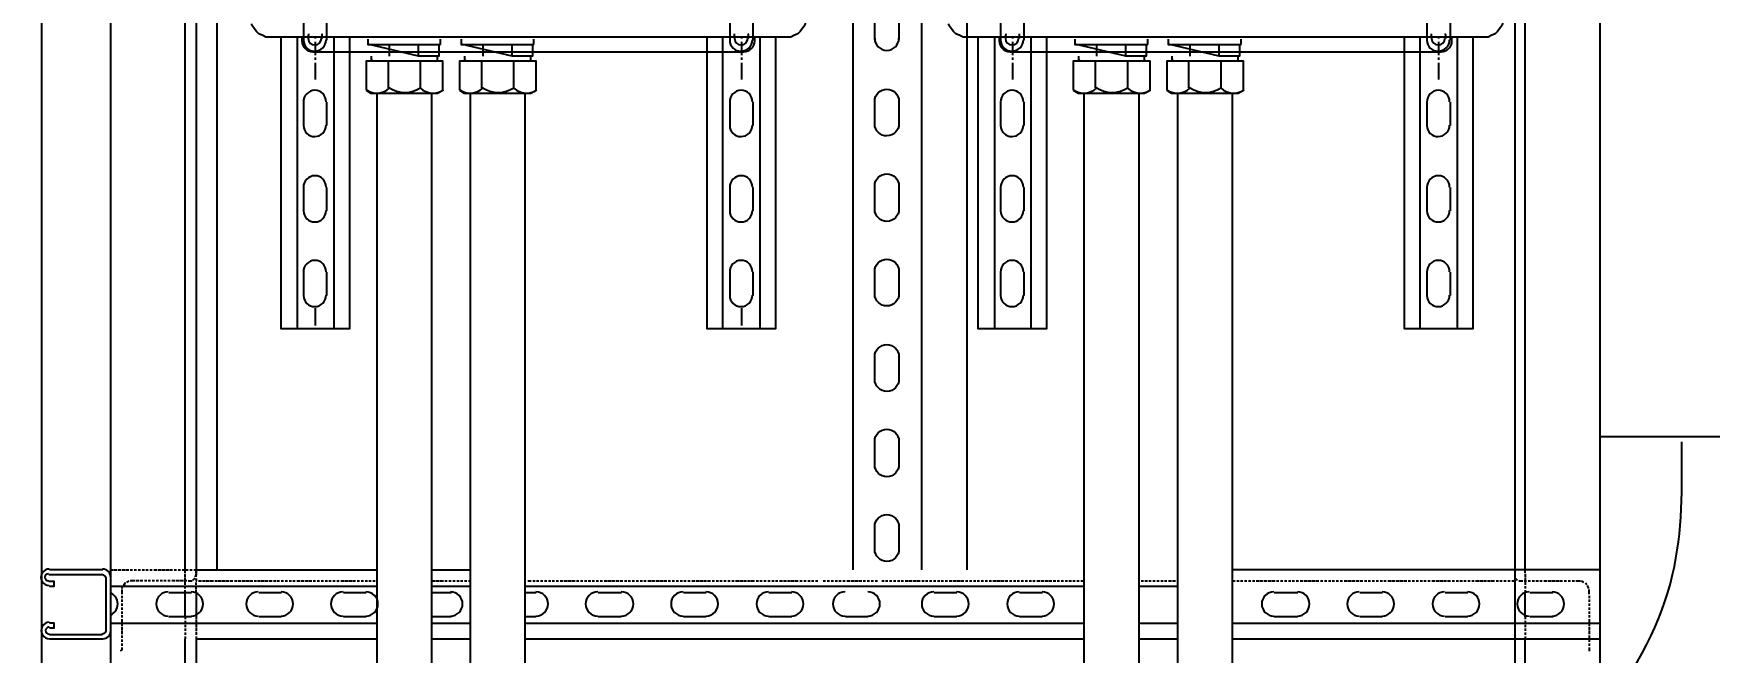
# Model space of a CAD drawing. Header units: feet. Extents: x -4 to 2246, y -9 to 1440.
# Drawn here: x 2076.01 to 2081.71, y 1382.44 to 1384.54 of the extents above; entities that cross this region are included whole.
import ezdxf
from ezdxf import colors
from ezdxf.entities.mleader import LeaderData, LeaderLine
from ezdxf.math import Vec2, Vec3

# ---------------------------------------------------------------- set-up
doc = ezdxf.new("R2010")
doc.units = ezdxf.units.FT
doc.header["$MEASUREMENT"] = 0
for name, color, linetype in [('G-ANNO-TEXT', 1, 'Continuous'), ('PDF8_LP_OBJ-Hidden', 7, 'Continuous'), ('PDF8_LP_OBJ-Misc', 7, 'Continuous')]:
    doc.layers.add(name, color=color, linetype=linetype)
doc.styles.add('NEI-A', font='arial.ttf')

# ---------------------------------------------------------------- blocks, each defined once
blk = doc.blocks.new('Equipment Callout Arrowhead .75')
at = {"color": 0}
blk.add_ellipse((-0.248, 0), major_axis=(0.743, 0), ratio=0.350959, start_param=-0.80282, end_param=3.944413, dxfattribs=at)

msp = doc.modelspace()

# ---------------------------------------------------------------- linework, layer by layer
at = {"layer": 'G-ANNO-TEXT'}
for points in [[(2078.717475, 1377.542928), (2078.717475, 1378.805471), (2078.748673, 1381.221447), (2079.918526, 1381.642295), (2080.963599, 1381.907273), (2081.587522, 1382.702209), (2081.618715, 1383.154229)], [(2079.045031, 1377.542928), (2079.045031, 1378.805471), (2079.076229, 1381.221447), (2080.246081, 1381.642295), (2081.291155, 1381.907273), (2081.915077, 1382.702209), (2081.946271, 1383.154229)]]:
    msp.add_spline(points, degree=3, dxfattribs=at)
at = {"layer": 'PDF8_LP_OBJ-Hidden', "lineweight": 25}
for points in [[(2076.942937, 1384.532087), (2076.942937, 1384.534754), (2076.945604, 1384.540088), (2076.945604, 1384.542756)], [(2076.990946, 1384.532087), (2076.990946, 1384.542756)], [(2078.393874, 1384.532087), (2078.393874, 1384.542756)], [(2078.441883, 1384.532087), (2078.441883, 1384.540088), (2078.439216, 1384.542756)], [(2079.316116, 1384.532087), (2079.316116, 1384.534754), (2079.318784, 1384.540088), (2079.318784, 1384.542756)], [(2079.364125, 1384.532087), (2079.364125, 1384.542756)], [(2080.767053, 1384.532087), (2080.767053, 1384.542756)], [(2080.815062, 1384.532087), (2080.815062, 1384.540088), (2080.812395, 1384.542756)], [(2076.270812, 1382.710415), (2076.270812, 1382.718416), (2076.278814, 1382.718416)], [(2076.270812, 1382.697079), (2076.270812, 1382.707747)], [(2076.270812, 1382.683743), (2076.270812, 1382.691745)], [(2076.281481, 1382.718416), (2076.29215, 1382.718416)], [(2076.294817, 1382.718416), (2076.305485, 1382.718416)], [(2076.308152, 1382.718416), (2076.318821, 1382.718416)], [(2076.321488, 1382.718416), (2076.332157, 1382.718416)], [(2076.332157, 1382.681076), (2076.32949, 1382.678409), (2076.324155, 1382.675742)], [(2076.337491, 1382.718416), (2076.345493, 1382.718416)], [(2076.353494, 1382.681076), (2076.337491, 1382.681076)], [(2076.350827, 1382.718416), (2076.358829, 1382.718416)], [(2076.36683, 1382.681076), (2076.356161, 1382.681076)], [(2076.364163, 1382.718416), (2076.372164, 1382.718416)], [(2076.380166, 1382.681076), (2076.369497, 1382.681076)], [(2076.377499, 1382.718416), (2076.3855, 1382.718416)], [(2076.393502, 1382.681076), (2076.3855, 1382.681076)], [(2076.390835, 1382.718416), (2076.398836, 1382.718416)], [(2076.406838, 1382.681076), (2076.398836, 1382.681076)], [(2076.40417, 1382.718416), (2076.412172, 1382.718416)], [(2076.420173, 1382.681076), (2076.412172, 1382.681076)], [(2076.417506, 1382.718416), (2076.428175, 1382.718416)], [(2076.433509, 1382.681076), (2076.425508, 1382.681076)], [(2076.430842, 1382.718416), (2076.441511, 1382.718416)], [(2076.446845, 1382.681076), (2076.438843, 1382.681076)], [(2076.444178, 1382.718416), (2076.454846, 1382.718416)], [(2076.460181, 1382.681076), (2076.452179, 1382.681076)], [(2076.457514, 1382.718416), (2076.468182, 1382.718416)], [(2076.473517, 1382.681076), (2076.465515, 1382.681076)], [(2076.470849, 1382.718416), (2076.481518, 1382.718416)], [(2076.48952, 1382.681076), (2076.478851, 1382.681076)], [(2076.486852, 1382.718416), (2076.494854, 1382.718416)], [(2076.502855, 1382.681076), (2076.492187, 1382.681076)], [(2076.500188, 1382.718416), (2076.50819, 1382.718416)], [(2076.516191, 1382.681076), (2076.505523, 1382.681076)], [(2076.513524, 1382.718416), (2076.521526, 1382.718416)], [(2076.529527, 1382.681076), (2076.518858, 1382.681076)], [(2076.524193, 1382.707747), (2076.524193, 1382.718416)], [(2076.524193, 1382.694412), (2076.524193, 1382.70508)], [(2076.524193, 1382.681076), (2076.524193, 1382.691745)], [(2076.52686, 1382.718416), (2076.534861, 1382.718416)], [(2076.534861, 1382.681076), (2076.548197, 1382.681076)], [(2076.540196, 1382.718416), (2076.548197, 1382.718416)], [(2076.550864, 1382.683743), (2076.556199, 1382.689077), (2076.558866, 1382.689077)], [(2076.553531, 1382.718416), (2076.561533, 1382.718416)], [(2076.561533, 1382.699746), (2076.558866, 1382.697079), (2076.558866, 1382.694412)], [(2076.561533, 1382.707747), (2076.561533, 1382.718416)], [(2076.561533, 1382.694412), (2076.561533, 1382.70508)], [(2076.561533, 1382.689077), (2076.561533, 1382.681076), (2076.5642, 1382.681076)], [(2076.569534, 1382.681076), (2076.580203, 1382.681076)], [(2076.58287, 1382.681076), (2076.593539, 1382.681076)], [(2076.596206, 1382.681076), (2076.606875, 1382.681076)], [(2076.609542, 1382.681076), (2076.620211, 1382.681076)], [(2076.625545, 1382.681076), (2076.633546, 1382.681076)], [(2076.635891, 1382.681076), (2076.646559, 1382.681076)], [(2076.649227, 1382.681076), (2076.659895, 1382.681076)], [(2076.662562, 1382.681076), (2076.673231, 1382.681076)], [(2076.675898, 1382.681076), (2076.686567, 1382.681076)], [(2076.691901, 1382.681076), (2076.699903, 1382.681076)], [(2076.703393, 1382.681076), (2076.714061, 1382.681076)], [(2076.716728, 1382.681076), (2076.727397, 1382.681076)], [(2076.730064, 1382.681076), (2076.740733, 1382.681076)], [(2076.7434, 1382.681076), (2076.754069, 1382.681076)], [(2076.759403, 1382.681076), (2076.767404, 1382.681076)], [(2076.770024, 1382.681076), (2076.780693, 1382.681076)], [(2076.78336, 1382.681076), (2076.794029, 1382.681076)], [(2076.796696, 1382.681076), (2076.807365, 1382.681076)], [(2076.810032, 1382.681076), (2076.8207, 1382.681076)], [(2076.824422, 1382.681076), (2076.834036, 1382.681076)], [(2076.837758, 1382.681076), (2076.84576, 1382.681076)], [(2076.851094, 1382.681076), (2076.859096, 1382.681076)], [(2076.86443, 1382.681076), (2076.872431, 1382.681076)], [(2076.877766, 1382.681076), (2076.885767, 1382.681076)], [(2076.891101, 1382.681076), (2076.899103, 1382.681076)], [(2076.904437, 1382.681076), (2076.915106, 1382.681076)], [(2076.917773, 1382.681076), (2076.928442, 1382.681076)], [(2076.931109, 1382.681076), (2076.941778, 1382.681076)], [(2076.944445, 1382.681076), (2076.955113, 1382.681076)], [(2076.960448, 1382.681076), (2076.968449, 1382.681076)], [(2076.973784, 1382.681076), (2076.981785, 1382.681076)], [(2076.987119, 1382.681076), (2076.995121, 1382.681076)], [(2077.000455, 1382.681076), (2077.008457, 1382.681076)], [(2077.013791, 1382.681076), (2077.021792, 1382.681076)], [(2077.027127, 1382.681076), (2077.035128, 1382.681076)], [(2077.040463, 1382.681076), (2077.048464, 1382.681076)], [(2077.053798, 1382.681076), (2077.064467, 1382.681076)], [(2077.067134, 1382.681076), (2077.077803, 1382.681076)], [(2077.08047, 1382.681076), (2077.091139, 1382.681076)], [(2077.093806, 1382.681076), (2077.104475, 1382.681076)], [(2077.109809, 1382.681076), (2077.11781, 1382.681076)], [(2077.123145, 1382.681076), (2077.131146, 1382.681076)], [(2077.13648, 1382.681076), (2077.144482, 1382.681076)], [(2077.149816, 1382.681076), (2077.157818, 1382.681076)], [(2077.163152, 1382.681076), (2077.171154, 1382.681076)], [(2077.365856, 1382.681076), (2077.376525, 1382.681076)], [(2077.379192, 1382.681076), (2077.389861, 1382.681076)], [(2077.392528, 1382.681076), (2077.403197, 1382.681076)], [(2077.408531, 1382.681076), (2077.416533, 1382.681076)], [(2077.421867, 1382.681076), (2077.429868, 1382.681076)], [(2077.435203, 1382.681076), (2077.443204, 1382.681076)], [(2077.448539, 1382.681076), (2077.45654, 1382.681076)], [(2077.461874, 1382.681076), (2077.469876, 1382.681076)], [(2077.47521, 1382.681076), (2077.483212, 1382.681076)], [(2077.488546, 1382.681076), (2077.496547, 1382.681076)], [(2077.69125, 1382.681076), (2077.701919, 1382.681076)], [(2077.707253, 1382.681076), (2077.715255, 1382.681076)], [(2077.720589, 1382.681076), (2077.728591, 1382.681076)], [(2077.733925, 1382.681076), (2077.741926, 1382.681076)], [(2077.747261, 1382.681076), (2077.755262, 1382.681076)], [(2077.760597, 1382.681076), (2077.768598, 1382.681076)], [(2077.773932, 1382.681076), (2077.781934, 1382.681076)], [(2077.787268, 1382.681076), (2077.79527, 1382.681076)], [(2077.800604, 1382.681076), (2077.811273, 1382.681076)], [(2077.81394, 1382.681076), (2077.824609, 1382.681076)], [(2077.827276, 1382.681076), (2077.837944, 1382.681076)], [(2077.840612, 1382.681076), (2077.85128, 1382.681076)], [(2077.856614, 1382.681076), (2077.864616, 1382.681076)], [(2077.86995, 1382.681076), (2077.877952, 1382.681076)], [(2077.883286, 1382.681076), (2077.891288, 1382.681076)], [(2077.896622, 1382.681076), (2077.904623, 1382.681076)], [(2077.909958, 1382.681076), (2077.917959, 1382.681076)], [(2077.923294, 1382.681076), (2077.931295, 1382.681076)], [(2077.936629, 1382.681076), (2077.944631, 1382.681076)], [(2077.949965, 1382.681076), (2077.960634, 1382.681076)], [(2077.963301, 1382.681076), (2077.97397, 1382.681076)], [(2077.976637, 1382.681076), (2077.987305, 1382.681076)], [(2077.989973, 1382.681076), (2078.000641, 1382.681076)], [(2078.003308, 1382.681076), (2078.013977, 1382.681076)], [(2078.019311, 1382.681076), (2078.027313, 1382.681076)], [(2078.032647, 1382.681076), (2078.040649, 1382.681076)], [(2078.045983, 1382.681076), (2078.053985, 1382.681076)], [(2078.059319, 1382.681076), (2078.06732, 1382.681076)], [(2078.072655, 1382.681076), (2078.080656, 1382.681076)], [(2078.085991, 1382.681076), (2078.093992, 1382.681076)], [(2078.099326, 1382.681076), (2078.109995, 1382.681076)], [(2078.112662, 1382.681076), (2078.123331, 1382.681076)], [(2078.125998, 1382.681076), (2078.136667, 1382.681076)], [(2078.139334, 1382.681076), (2078.150002, 1382.681076)], [(2078.15267, 1382.681076), (2078.163338, 1382.681076)], [(2078.168673, 1382.681076), (2078.176674, 1382.681076)], [(2078.182008, 1382.681076), (2078.19001, 1382.681076)], [(2078.195344, 1382.681076), (2078.203346, 1382.681076)], [(2078.20868, 1382.681076), (2078.216681, 1382.681076)], [(2078.222016, 1382.681076), (2078.230017, 1382.681076)], [(2078.235352, 1382.681076), (2078.243353, 1382.681076)], [(2078.248687, 1382.681076), (2078.259356, 1382.681076)], [(2078.262023, 1382.681076), (2078.272692, 1382.681076)], [(2078.275359, 1382.681076), (2078.286028, 1382.681076)], [(2078.288695, 1382.681076), (2078.299364, 1382.681076)], [(2078.302031, 1382.681076), (2078.312699, 1382.681076)], [(2078.318034, 1382.681076), (2078.326035, 1382.681076)], [(2078.33137, 1382.681076), (2078.339371, 1382.681076)], [(2078.344705, 1382.681076), (2078.352707, 1382.681076)], [(2078.358041, 1382.681076), (2078.366043, 1382.681076)], [(2078.371377, 1382.681076), (2078.379378, 1382.681076)], [(2078.384713, 1382.681076), (2078.392714, 1382.681076)], [(2078.398049, 1382.681076), (2078.408717, 1382.681076)], [(2078.411384, 1382.681076), (2078.422053, 1382.681076)], [(2078.42472, 1382.681076), (2078.435389, 1382.681076)], [(2078.438056, 1382.681076), (2078.448725, 1382.681076)], [(2078.451392, 1382.681076), (2078.46206, 1382.681076)], [(2078.467395, 1382.681076), (2078.475396, 1382.681076)], [(2078.480731, 1382.681076), (2078.488732, 1382.681076)], [(2078.494066, 1382.681076), (2078.502068, 1382.681076)], [(2078.507402, 1382.681076), (2078.515404, 1382.681076)], [(2078.520738, 1382.681076), (2078.52874, 1382.681076)], [(2078.534074, 1382.681076), (2078.542075, 1382.681076)], [(2078.54741, 1382.681076), (2078.558078, 1382.681076)], [(2078.560746, 1382.681076), (2078.571414, 1382.681076)], [(2078.574081, 1382.681076), (2078.58475, 1382.681076)], [(2078.587417, 1382.681076), (2078.598086, 1382.681076)], [(2078.600753, 1382.681076), (2078.611422, 1382.681076)], [(2078.616756, 1382.681076), (2078.624757, 1382.681076)], [(2078.630092, 1382.681076), (2078.638093, 1382.681076)], [(2078.643428, 1382.681076), (2078.651429, 1382.681076)], [(2078.656763, 1382.681076), (2078.664765, 1382.681076)], [(2078.670099, 1382.681076), (2078.678101, 1382.681076)], [(2078.696444, 1382.681076), (2078.704446, 1382.681076)], [(2078.70978, 1382.681076), (2078.717781, 1382.681076)], [(2078.723116, 1382.681076), (2078.731117, 1382.681076)], [(2078.736452, 1382.681076), (2078.744453, 1382.681076)], [(2078.749787, 1382.681076), (2078.757789, 1382.681076)], [(2078.763123, 1382.681076), (2078.771125, 1382.681076)], [(2078.776459, 1382.681076), (2078.787128, 1382.681076)], [(2078.789795, 1382.681076), (2078.800463, 1382.681076)], [(2078.803131, 1382.681076), (2078.813799, 1382.681076)], [(2078.816466, 1382.681076), (2078.827135, 1382.681076)], [(2078.832469, 1382.681076), (2078.840471, 1382.681076)], [(2078.845805, 1382.681076), (2078.853807, 1382.681076)], [(2078.859141, 1382.681076), (2078.867142, 1382.681076)], [(2078.872477, 1382.681076), (2078.880478, 1382.681076)], [(2078.895301, 1382.681076), (2078.903302, 1382.681076)], [(2078.908636, 1382.681076), (2078.916638, 1382.681076)], [(2078.921972, 1382.681076), (2078.929974, 1382.681076)], [(2078.935308, 1382.681076), (2078.94331, 1382.681076)], [(2078.948644, 1382.681076), (2078.956645, 1382.681076)], [(2078.96198, 1382.681076), (2078.969981, 1382.681076)], [(2078.975316, 1382.681076), (2078.985984, 1382.681076)], [(2078.988651, 1382.681076), (2078.99932, 1382.681076)], [(2079.001987, 1382.681076), (2079.012656, 1382.681076)], [(2079.015323, 1382.681076), (2079.025992, 1382.681076)], [(2079.031326, 1382.681076), (2079.039327, 1382.681076)], [(2079.044662, 1382.681076), (2079.052663, 1382.681076)], [(2079.057998, 1382.681076), (2079.065999, 1382.681076)], [(2079.071333, 1382.681076), (2079.079335, 1382.681076)], [(2079.084669, 1382.681076), (2079.092671, 1382.681076)], [(2079.098005, 1382.681076), (2079.106007, 1382.681076)], [(2079.111341, 1382.681076), (2079.119342, 1382.681076)], [(2079.124677, 1382.681076), (2079.135345, 1382.681076)], [(2079.138012, 1382.681076), (2079.148681, 1382.681076)], [(2079.151348, 1382.681076), (2079.162017, 1382.681076)], [(2079.164684, 1382.681076), (2079.175353, 1382.681076)], [(2079.180687, 1382.681076), (2079.188689, 1382.681076)], [(2079.194023, 1382.681076), (2079.202024, 1382.681076)], [(2079.207359, 1382.681076), (2079.21536, 1382.681076)], [(2079.220695, 1382.681076), (2079.228696, 1382.681076)], [(2079.23403, 1382.681076), (2079.242032, 1382.681076)], [(2079.247366, 1382.681076), (2079.255368, 1382.681076)], [(2079.260702, 1382.681076), (2079.268703, 1382.681076)], [(2079.274038, 1382.681076), (2079.284706, 1382.681076)], [(2079.287374, 1382.681076), (2079.298042, 1382.681076)], [(2079.300709, 1382.681076), (2079.311378, 1382.681076)], [(2079.314045, 1382.681076), (2079.324714, 1382.681076)], [(2079.330048, 1382.681076), (2079.33805, 1382.681076)], [(2079.343384, 1382.681076), (2079.351386, 1382.681076)], [(2079.35672, 1382.681076), (2079.364721, 1382.681076)], [(2079.370056, 1382.681076), (2079.378057, 1382.681076)], [(2079.383391, 1382.681076), (2079.391393, 1382.681076)], [(2079.396727, 1382.681076), (2079.404729, 1382.681076)], [(2079.410063, 1382.681076), (2079.418065, 1382.681076)], [(2079.423399, 1382.681076), (2079.434068, 1382.681076)], [(2079.436735, 1382.681076), (2079.447403, 1382.681076)], [(2079.450071, 1382.681076), (2079.460739, 1382.681076)], [(2079.463406, 1382.681076), (2079.474075, 1382.681076)], [(2079.479409, 1382.681076), (2079.487411, 1382.681076)], [(2079.492745, 1382.681076), (2079.500747, 1382.681076)], [(2079.506081, 1382.681076), (2079.514082, 1382.681076)], [(2079.519417, 1382.681076), (2079.527418, 1382.681076)], [(2079.532753, 1382.681076), (2079.540754, 1382.681076)], [(2079.546088, 1382.681076), (2079.55409, 1382.681076)], [(2079.559424, 1382.681076), (2079.567426, 1382.681076)], [(2079.57276, 1382.681076), (2079.583429, 1382.681076)], [(2079.778132, 1382.681076), (2079.786133, 1382.681076)], [(2079.791467, 1382.681076), (2079.799469, 1382.681076)], [(2079.804803, 1382.681076), (2079.812805, 1382.681076)], [(2079.818139, 1382.681076), (2079.826141, 1382.681076)], [(2079.831475, 1382.681076), (2079.839476, 1382.681076)], [(2079.844811, 1382.681076), (2079.852812, 1382.681076)], [(2079.858146, 1382.681076), (2079.866148, 1382.681076)], [(2079.871482, 1382.681076), (2079.882151, 1382.681076)], [(2079.884818, 1382.681076), (2079.895487, 1382.681076)], [(2080.09019, 1382.681076), (2080.098191, 1382.681076)], [(2080.103525, 1382.681076), (2080.111527, 1382.681076)], [(2080.116861, 1382.681076), (2080.124863, 1382.681076)], [(2080.130197, 1382.681076), (2080.138199, 1382.681076)], [(2080.143533, 1382.681076), (2080.151534, 1382.681076)], [(2080.156869, 1382.681076), (2080.16487, 1382.681076)], [(2080.170205, 1382.681076), (2080.180873, 1382.681076)], [(2080.18354, 1382.681076), (2080.194209, 1382.681076)], [(2080.196876, 1382.681076), (2080.207545, 1382.681076)], [(2080.210212, 1382.681076), (2080.220881, 1382.681076)], [(2080.223548, 1382.681076), (2080.234216, 1382.681076)], [(2080.239551, 1382.681076), (2080.247552, 1382.681076)], [(2080.252887, 1382.681076), (2080.260888, 1382.681076)], [(2080.266222, 1382.681076), (2080.274224, 1382.681076)], [(2080.279558, 1382.681076), (2080.28756, 1382.681076)], [(2080.292894, 1382.681076), (2080.300896, 1382.681076)], [(2080.30623, 1382.681076), (2080.314231, 1382.681076)], [(2080.319566, 1382.681076), (2080.330234, 1382.681076)], [(2080.332902, 1382.681076), (2080.34357, 1382.681076)], [(2080.346237, 1382.681076), (2080.356906, 1382.681076)], [(2080.359573, 1382.681076), (2080.370242, 1382.681076)], [(2080.372909, 1382.681076), (2080.383578, 1382.681076)], [(2080.388912, 1382.681076), (2080.396913, 1382.681076)], [(2080.402248, 1382.681076), (2080.410249, 1382.681076)], [(2080.415584, 1382.681076), (2080.423585, 1382.681076)], [(2080.428919, 1382.681076), (2080.436921, 1382.681076)], [(2080.442255, 1382.681076), (2080.450257, 1382.681076)], [(2080.455591, 1382.681076), (2080.463593, 1382.681076)], [(2080.468927, 1382.681076), (2080.479595, 1382.681076)], [(2080.482263, 1382.681076), (2080.492931, 1382.681076)], [(2080.495598, 1382.681076), (2080.506267, 1382.681076)], [(2080.508934, 1382.681076), (2080.519603, 1382.681076)], [(2080.52227, 1382.681076), (2080.532939, 1382.681076)], [(2080.538273, 1382.681076), (2080.546275, 1382.681076)], [(2080.551609, 1382.681076), (2080.55961, 1382.681076)], [(2080.564945, 1382.681076), (2080.572946, 1382.681076)], [(2080.578281, 1382.681076), (2080.586282, 1382.681076)], [(2080.591616, 1382.681076), (2080.599618, 1382.681076)], [(2080.604952, 1382.681076), (2080.612954, 1382.681076)], [(2080.618288, 1382.681076), (2080.628957, 1382.681076)], [(2080.631624, 1382.681076), (2080.642292, 1382.681076)], [(2080.64496, 1382.681076), (2080.655628, 1382.681076)], [(2080.658295, 1382.681076), (2080.668964, 1382.681076)], [(2080.671631, 1382.681076), (2080.6823, 1382.681076)], [(2080.687634, 1382.681076), (2080.695636, 1382.681076)], [(2080.70097, 1382.681076), (2080.708972, 1382.681076)], [(2080.714306, 1382.681076), (2080.722307, 1382.681076)], [(2080.727642, 1382.681076), (2080.735643, 1382.681076)], [(2080.740977, 1382.681076), (2080.748979, 1382.681076)], [(2080.754313, 1382.681076), (2080.762315, 1382.681076)], [(2080.767649, 1382.681076), (2080.778318, 1382.681076)], [(2080.780985, 1382.681076), (2080.791654, 1382.681076)], [(2080.794321, 1382.681076), (2080.804989, 1382.681076)], [(2080.807657, 1382.681076), (2080.818325, 1382.681076)], [(2080.820992, 1382.681076), (2080.831661, 1382.681076)], [(2080.836995, 1382.681076), (2080.844997, 1382.681076)], [(2080.850331, 1382.681076), (2080.858333, 1382.681076)], [(2080.863667, 1382.681076), (2080.871668, 1382.681076)], [(2080.877003, 1382.681076), (2080.885004, 1382.681076)], [(2080.890339, 1382.681076), (2080.89834, 1382.681076)], [(2080.903674, 1382.681076), (2080.911676, 1382.681076)], [(2080.91701, 1382.681076), (2080.927679, 1382.681076)], [(2080.930346, 1382.681076), (2080.941015, 1382.681076)], [(2080.943682, 1382.681076), (2080.954351, 1382.681076)], [(2080.957018, 1382.681076), (2080.967686, 1382.681076)], [(2080.970353, 1382.681076), (2080.981022, 1382.681076)], [(2080.986356, 1382.681076), (2080.994358, 1382.681076)], [(2080.999692, 1382.681076), (2081.007694, 1382.681076)], [(2081.013028, 1382.681076), (2081.02103, 1382.681076)], [(2081.026364, 1382.681076), (2081.034365, 1382.681076)], [(2081.0397, 1382.681076), (2081.050368, 1382.681076)], [(2081.055703, 1382.718416), (2081.050368, 1382.718416), (2081.050368, 1382.710415)], [(2081.050368, 1382.70508), (2081.050368, 1382.694412)], [(2081.053036, 1382.689077), (2081.05837, 1382.683743)], [(2081.071706, 1382.718416), (2081.061037, 1382.718416)], [(2081.063704, 1382.681076), (2081.07704, 1382.681076)], [(2081.085041, 1382.707747), (2081.085041, 1382.718416), (2081.074373, 1382.718416)], [(2081.082374, 1382.681076), (2081.090376, 1382.681076)], [(2081.085041, 1382.70508), (2081.085041, 1382.694412)], [(2081.085041, 1382.691745), (2081.085041, 1382.681076)], [(2081.098377, 1382.718416), (2081.087709, 1382.718416)], [(2081.09571, 1382.681076), (2081.103712, 1382.681076)], [(2081.111713, 1382.718416), (2081.101044, 1382.718416)], [(2081.109046, 1382.681076), (2081.117047, 1382.681076)], [(2081.125049, 1382.718416), (2081.117047, 1382.718416)], [(2081.122382, 1382.681076), (2081.130383, 1382.681076)], [(2081.138385, 1382.718416), (2081.130383, 1382.718416)], [(2081.135718, 1382.681076), (2081.143719, 1382.681076)], [(2081.151721, 1382.718416), (2081.143719, 1382.718416)], [(2081.149053, 1382.681076), (2081.159722, 1382.681076)], [(2081.165056, 1382.718416), (2081.157055, 1382.718416)], [(2081.162389, 1382.681076), (2081.173058, 1382.681076)], [(2081.178392, 1382.718416), (2081.170391, 1382.718416)], [(2081.175725, 1382.681076), (2081.186394, 1382.681076)], [(2081.191728, 1382.718416), (2081.183727, 1382.718416)], [(2081.189061, 1382.681076), (2081.19973, 1382.681076)], [(2081.205064, 1382.718416), (2081.197062, 1382.718416)], [(2081.202397, 1382.681076), (2081.213065, 1382.681076)], [(2081.221067, 1382.718416), (2081.210398, 1382.718416)], [(2081.2184, 1382.681076), (2081.226401, 1382.681076)], [(2081.234403, 1382.718416), (2081.223734, 1382.718416)], [(2081.231735, 1382.681076), (2081.239737, 1382.681076)], [(2081.247738, 1382.718416), (2081.23707, 1382.718416)], [(2081.245071, 1382.681076), (2081.253073, 1382.681076)], [(2081.261074, 1382.718416), (2081.250406, 1382.718416)], [(2081.258407, 1382.681076), (2081.27441, 1382.681076)], [(2081.27441, 1382.718416), (2081.266409, 1382.718416)], [(2081.285079, 1382.675742), (2081.279744, 1382.678409), (2081.277077, 1382.681076)], [(2081.287746, 1382.718416), (2081.279744, 1382.718416)], [(2081.301082, 1382.718416), (2081.29308, 1382.718416)], [(2081.314418, 1382.718416), (2081.306416, 1382.718416)], [(2081.327753, 1382.718416), (2081.319752, 1382.718416)], [(2081.341089, 1382.710415), (2081.341089, 1382.718416), (2081.333088, 1382.718416)], [(2081.341089, 1382.697079), (2081.341089, 1382.707747)], [(2081.341089, 1382.683743), (2081.341089, 1382.691745)], [(2076.270812, 1382.670407), (2076.270812, 1382.678409)], [(2076.270812, 1382.657071), (2076.270812, 1382.665073)], [(2076.270812, 1382.643736), (2076.270812, 1382.651737)], [(2076.270812, 1382.6304), (2076.270812, 1382.638401)], [(2076.270812, 1382.617064), (2076.270812, 1382.625065)], [(2076.31082, 1382.665073), (2076.31082, 1382.662406), (2076.308152, 1382.657071), (2076.308152, 1382.654404)], [(2076.308152, 1382.651737), (2076.308152, 1382.635734)], [(2076.308152, 1382.6304), (2076.308152, 1382.622398)], [(2076.321488, 1382.673074), (2076.318821, 1382.673074), (2076.316154, 1382.66774), (2076.313487, 1382.66774)], [(2076.524193, 1382.66774), (2076.524193, 1382.678409)], [(2076.524193, 1382.654404), (2076.524193, 1382.662406)], [(2076.524193, 1382.641068), (2076.524193, 1382.64907)], [(2076.561533, 1382.66774), (2076.561533, 1382.675742)], [(2076.561533, 1382.651737), (2076.561533, 1382.662406)], [(2076.561533, 1382.638401), (2076.561533, 1382.64907)], [(2081.085041, 1382.678409), (2081.085041, 1382.66774)], [(2081.085041, 1382.662406), (2081.085041, 1382.654404)], [(2081.085041, 1382.64907), (2081.085041, 1382.641068)], [(2081.295747, 1382.66774), (2081.290413, 1382.673074)], [(2081.301082, 1382.654404), (2081.301082, 1382.657071), (2081.298415, 1382.662406), (2081.298415, 1382.665073)], [(2081.303749, 1382.635734), (2081.303749, 1382.651737)], [(2081.303749, 1382.6304), (2081.303749, 1382.622398)], [(2081.341089, 1382.670407), (2081.341089, 1382.678409)], [(2081.341089, 1382.657071), (2081.341089, 1382.665073)], [(2081.341089, 1382.643736), (2081.341089, 1382.651737)], [(2081.341089, 1382.6304), (2081.341089, 1382.638401)], [(2081.341089, 1382.617064), (2081.341089, 1382.625065)], [(2076.270812, 1382.601061), (2076.270812, 1382.61173)], [(2076.270812, 1382.587725), (2076.270812, 1382.598394)], [(2076.270812, 1382.574389), (2076.270812, 1382.585058)], [(2076.270812, 1382.561054), (2076.270812, 1382.571722)], [(2076.308152, 1382.617064), (2076.308152, 1382.609062)], [(2076.308152, 1382.603728), (2076.308152, 1382.595727)], [(2076.308152, 1382.590392), (2076.308152, 1382.582391)], [(2076.308152, 1382.577056), (2076.308152, 1382.569055)], [(2081.303749, 1382.617064), (2081.303749, 1382.609062)], [(2081.303749, 1382.603728), (2081.303749, 1382.595727)], [(2081.303749, 1382.590392), (2081.303749, 1382.582391)], [(2081.303749, 1382.577056), (2081.303749, 1382.569055)], [(2081.341089, 1382.601061), (2081.341089, 1382.61173)], [(2081.341089, 1382.587725), (2081.341089, 1382.598394)], [(2081.341089, 1382.574389), (2081.341089, 1382.585058)], [(2081.341089, 1382.561054), (2081.341089, 1382.571722)], [(2076.270812, 1382.547718), (2076.270812, 1382.558386)], [(2076.270812, 1382.534382), (2076.270812, 1382.542383)], [(2076.270812, 1382.521046), (2076.270812, 1382.529048)], [(2076.270812, 1382.50771), (2076.270812, 1382.515712)], [(2076.308152, 1382.563721), (2076.308152, 1382.555719)], [(2076.308152, 1382.550385), (2076.308152, 1382.539716)], [(2076.308152, 1382.537049), (2076.308152, 1382.52638)], [(2076.308152, 1382.523713), (2076.308152, 1382.513045)], [(2076.308152, 1382.510377), (2076.308152, 1382.499709)], [(2076.524193, 1382.558386), (2076.524193, 1382.550385)], [(2076.524193, 1382.545051), (2076.524193, 1382.537049)], [(2076.524193, 1382.531715), (2076.524193, 1382.523713)], [(2076.524193, 1382.518379), (2076.524193, 1382.510377)], [(2076.561533, 1382.561054), (2076.561533, 1382.550385)], [(2076.561533, 1382.547718), (2076.561533, 1382.537049)], [(2076.561533, 1382.534382), (2076.561533, 1382.523713)], [(2076.561533, 1382.521046), (2076.561533, 1382.510377)], [(2081.085041, 1382.558386), (2081.085041, 1382.550385)], [(2081.085041, 1382.545051), (2081.085041, 1382.537049)], [(2081.085041, 1382.531715), (2081.085041, 1382.523713)], [(2081.085041, 1382.518379), (2081.085041, 1382.510377)], [(2081.303749, 1382.563721), (2081.303749, 1382.555719)], [(2081.303749, 1382.550385), (2081.303749, 1382.539716)], [(2081.303749, 1382.537049), (2081.303749, 1382.52638)], [(2081.303749, 1382.523713), (2081.303749, 1382.513045)], [(2081.303749, 1382.510377), (2081.303749, 1382.499709)], [(2081.341089, 1382.547718), (2081.341089, 1382.558386)], [(2081.341089, 1382.534382), (2081.341089, 1382.542383)], [(2081.341089, 1382.521046), (2081.341089, 1382.529048)], [(2081.341089, 1382.50771), (2081.341089, 1382.515712)], [(2076.270812, 1382.494374), (2076.270812, 1382.502376)], [(2076.270812, 1382.481039), (2076.270812, 1382.48904)], [(2076.270812, 1382.467703), (2076.270812, 1382.475704)], [(2076.270812, 1382.4517), (2076.270812, 1382.462368)], [(2076.308152, 1382.454367), (2076.308152, 1382.446366), (2076.305485, 1382.443698), (2076.305485, 1382.441031)], [(2076.308152, 1382.494374), (2076.308152, 1382.486373)], [(2076.308152, 1382.481039), (2076.308152, 1382.473037)], [(2076.308152, 1382.467703), (2076.308152, 1382.459701)], [(2076.524193, 1382.505043), (2076.524193, 1382.497042)], [(2076.524193, 1382.491707), (2076.524193, 1382.483706)], [(2076.561533, 1382.50771), (2076.561533, 1382.497042)], [(2076.561533, 1382.491707), (2076.561533, 1382.483706)], [(2081.085041, 1382.505043), (2081.085041, 1382.497042)], [(2081.085041, 1382.491707), (2081.085041, 1382.483706)], [(2081.303749, 1382.494374), (2081.303749, 1382.486373)], [(2081.303749, 1382.481039), (2081.303749, 1382.473037)], [(2081.303749, 1382.467703), (2081.303749, 1382.459701)], [(2081.303749, 1382.454367), (2081.303749, 1382.441031)], [(2081.341089, 1382.494374), (2081.341089, 1382.502376)], [(2081.341089, 1382.481039), (2081.341089, 1382.48904)], [(2081.341089, 1382.467703), (2081.341089, 1382.475704)], [(2081.341089, 1382.4517), (2081.341089, 1382.462368)], [(2076.270812, 1382.438364), (2076.270812, 1382.449033)], [(2081.341089, 1382.438364), (2081.341089, 1382.449033)]]:
    msp.add_lwpolyline(points, dxfattribs=at)
at = {"layer": 'PDF8_LP_OBJ-Misc', "lineweight": 25}
for points in [[(2076.036102, 1380.787323), (2076.036102, 1389.597779), (2075.801392, 1389.597779), (2075.801392, 1380.787323)], [(2078.639253, 1386.740498), (2078.639253, 1384.598766), (2078.633919, 1384.572094), (2078.617916, 1384.550757), (2078.609914, 1384.542756), (2078.596578, 1384.537421), (2078.58591, 1384.532087), (2076.79891, 1384.532087), (2076.788242, 1384.537421), (2076.774906, 1384.542756), (2076.766905, 1384.550757), (2076.758903, 1384.561426), (2076.750902, 1384.572094), (2076.750902, 1384.577429)], [(2081.012432, 1386.740498), (2081.012432, 1384.598766), (2081.007098, 1384.572094), (2080.991095, 1384.550757), (2080.983093, 1384.542756), (2080.969758, 1384.537421), (2080.959089, 1384.532087), (2079.17209, 1384.532087), (2079.161421, 1384.537421), (2079.148085, 1384.542756), (2079.140084, 1384.550757), (2079.132082, 1384.561426), (2079.124081, 1384.572094), (2079.124081, 1384.577429)], [(2076.524193, 1382.718416), (2076.524193, 1385.380245)], [(2076.633546, 1382.718416), (2076.633546, 1385.380245)], [(2078.796616, 1385.380245), (2078.796616, 1382.718416)], [(2079.031326, 1382.718416), (2079.031326, 1385.380245)], [(2079.186021, 1382.718416), (2079.186021, 1385.380245)], [(2081.085041, 1382.718416), (2081.085041, 1385.380245)], [(2077.006949, 1384.521418), (2077.006949, 1384.598766)], [(2078.457886, 1384.521418), (2078.457886, 1384.598766)], [(2079.380128, 1384.521418), (2079.380128, 1384.598766)], [(2080.831065, 1384.521418), (2080.831065, 1384.598766)], [(2076.849587, 1384.532087), (2076.849587, 1383.539902), (2077.084297, 1383.539902), (2077.084297, 1384.532087)], [(2076.966942, 1384.534754), (2076.966942, 1384.526753)], [(2076.966942, 1384.516084), (2076.966942, 1384.470742)], [(2076.990946, 1384.526753), (2076.990946, 1384.532087)], [(2077.030954, 1383.539902), (2077.030954, 1384.532087)], [(2077.145506, 1384.525118), (2077.145506, 1384.506448), (2077.393552, 1384.506448)], [(2077.388218, 1384.506448), (2077.388218, 1384.46644), (2077.318872, 1384.46644), (2077.15084, 1384.506448)], [(2077.220187, 1384.46644), (2077.220187, 1384.506448)], [(2077.318872, 1384.46644), (2077.318872, 1384.506448)], [(2077.393552, 1384.506448), (2077.393552, 1384.525118)], [(2077.463444, 1384.525118), (2077.463444, 1384.506448), (2077.71149, 1384.506448)], [(2077.706156, 1384.506448), (2077.706156, 1384.46644), (2077.63681, 1384.46644), (2077.468778, 1384.506448)], [(2077.538125, 1384.46644), (2077.538125, 1384.506448)], [(2077.63681, 1384.46644), (2077.63681, 1384.506448)], [(2077.71149, 1384.506448), (2077.71149, 1384.525118)], [(2078.300523, 1384.532087), (2078.300523, 1383.539902), (2078.535234, 1383.539902), (2078.535234, 1384.532087)], [(2078.417878, 1384.534754), (2078.417878, 1384.526753)], [(2078.417878, 1384.516084), (2078.417878, 1384.470742)], [(2078.441883, 1384.526753), (2078.441883, 1384.532087)], [(2078.48189, 1383.539902), (2078.48189, 1384.532087)], [(2079.222766, 1384.532087), (2079.222766, 1383.539902), (2079.457476, 1383.539902), (2079.457476, 1384.532087)], [(2079.340121, 1384.534754), (2079.340121, 1384.526753)], [(2079.340121, 1384.516084), (2079.340121, 1384.470742)], [(2079.364125, 1384.526753), (2079.364125, 1384.532087)], [(2079.404133, 1383.539902), (2079.404133, 1384.532087)], [(2079.55276, 1384.525118), (2079.55276, 1384.506448), (2079.800807, 1384.506448)], [(2079.795472, 1384.506448), (2079.795472, 1384.46644), (2079.726126, 1384.46644), (2079.558095, 1384.506448)], [(2079.627441, 1384.46644), (2079.627441, 1384.506448)], [(2079.726126, 1384.46644), (2079.726126, 1384.506448)], [(2079.800807, 1384.506448), (2079.800807, 1384.525118)], [(2079.870698, 1384.525118), (2079.870698, 1384.506448), (2080.118745, 1384.506448)], [(2080.11341, 1384.506448), (2080.11341, 1384.46644), (2080.044064, 1384.46644), (2079.876033, 1384.506448)], [(2079.945379, 1384.46644), (2079.945379, 1384.506448)], [(2080.044064, 1384.46644), (2080.044064, 1384.506448)], [(2080.118745, 1384.506448), (2080.118745, 1384.525118)], [(2080.673702, 1384.532087), (2080.673702, 1383.539902), (2080.908413, 1383.539902), (2080.908413, 1384.532087)], [(2080.791058, 1384.534754), (2080.791058, 1384.526753)], [(2080.791058, 1384.516084), (2080.791058, 1384.470742)], [(2080.815062, 1384.526753), (2080.815062, 1384.532087)], [(2080.85507, 1383.539902), (2080.85507, 1384.532087)], [(2076.966942, 1384.462741), (2076.966942, 1384.454739)], [(2077.164176, 1384.450437), (2077.158842, 1384.453105), (2077.158842, 1384.46644)], [(2077.214852, 1384.450437), (2077.214852, 1384.359754)], [(2077.324206, 1384.450437), (2077.324206, 1384.359754)], [(2077.374882, 1384.450437), (2077.382884, 1384.453105), (2077.382884, 1384.46644)], [(2077.482114, 1384.450437), (2077.47678, 1384.453105), (2077.47678, 1384.46644)], [(2077.53279, 1384.450437), (2077.53279, 1384.359754)], [(2077.642144, 1384.450437), (2077.642144, 1384.359754)], [(2077.69282, 1384.450437), (2077.700822, 1384.453105), (2077.700822, 1384.46644)], [(2078.417878, 1384.462741), (2078.417878, 1384.454739)], [(2079.340121, 1384.462741), (2079.340121, 1384.454739)], [(2079.571431, 1384.450437), (2079.566096, 1384.453105), (2079.566096, 1384.46644)], [(2079.622107, 1384.450437), (2079.622107, 1384.359754)], [(2079.73146, 1384.450437), (2079.73146, 1384.359754)], [(2079.782136, 1384.450437), (2079.790138, 1384.453105), (2079.790138, 1384.46644)], [(2079.889369, 1384.450437), (2079.884034, 1384.453105), (2079.884034, 1384.46644)], [(2079.940045, 1384.450437), (2079.940045, 1384.359754)], [(2080.049398, 1384.450437), (2080.049398, 1384.359754)], [(2080.100074, 1384.450437), (2080.108076, 1384.453105), (2080.108076, 1384.46644)], [(2080.791058, 1384.462741), (2080.791058, 1384.454739)], [(2076.966942, 1384.444071), (2076.966942, 1384.38806)], [(2078.417878, 1384.444071), (2078.417878, 1384.38806)], [(2079.340121, 1384.444071), (2079.340121, 1384.38806)], [(2080.791058, 1384.444071), (2080.791058, 1384.38806)], [(2077.177512, 1377.491173), (2077.177512, 1384.341084)], [(2077.364213, 1377.49079), (2077.364213, 1384.341084)], [(2077.49545, 1377.491173), (2077.49545, 1384.341084)], [(2077.682151, 1377.491725), (2077.682151, 1384.341084)], [(2079.584766, 1377.513804), (2079.584766, 1384.341084)], [(2079.771468, 1377.5126), (2079.771468, 1384.341084)], [(2079.902704, 1377.513804), (2079.902704, 1384.341084)], [(2080.089406, 1377.5126), (2080.089406, 1384.341084)], [(2077.006949, 1384.230698), (2077.006949, 1384.310712)], [(2078.457886, 1384.230698), (2078.457886, 1384.310712)], [(2079.380128, 1384.230698), (2079.380128, 1384.310712)], [(2080.831065, 1384.230698), (2080.831065, 1384.310712)], [(2077.006949, 1383.939977), (2077.006949, 1384.019992)], [(2078.457886, 1383.939977), (2078.457886, 1384.019992)], [(2079.380128, 1383.939977), (2079.380128, 1384.019992)], [(2080.831065, 1383.939977), (2080.831065, 1384.019992)], [(2077.006949, 1383.651923), (2077.006949, 1383.731938)], [(2078.457886, 1383.651923), (2078.457886, 1383.731938)], [(2079.380128, 1383.651923), (2079.380128, 1383.731938)], [(2080.831065, 1383.651923), (2080.831065, 1383.731938)], [(2076.966942, 1383.609249), (2076.966942, 1383.550571)], [(2078.417878, 1383.609249), (2078.417878, 1383.550571)], [(2081.341089, 1383.172325), (2082.776023, 1383.172325)], [(2076.244141, 1382.718416), (2076.062773, 1382.718416)], [(2076.561533, 1382.718416), (2077.177512, 1382.718416)], [(2077.364213, 1382.718416), (2077.49545, 1382.718416)], [(2081.341089, 1382.718416), (2080.089406, 1382.718416)], [(2076.062773, 1382.662406), (2076.078776, 1382.662406), (2076.078776, 1382.678409), (2076.060106, 1382.678409)], [(2076.270812, 1382.662406), (2077.177512, 1382.662406)], [(2076.468182, 1382.641068), (2076.54553, 1382.641068)], [(2076.524193, 1382.558386), (2076.524193, 1382.641068)], [(2076.561533, 1382.638401), (2076.561533, 1382.561054)], [(2076.774536, 1382.641068), (2076.851883, 1382.641068)], [(2077.063235, 1382.641068), (2077.140582, 1382.641068)], [(2077.364213, 1382.662406), (2077.49545, 1382.662406)], [(2077.364213, 1382.641068), (2077.431303, 1382.641068)], [(2077.682151, 1382.662406), (2079.584766, 1382.662406)], [(2077.682151, 1382.641068), (2077.719357, 1382.641068)], [(2077.930063, 1382.641068), (2078.010078, 1382.641068)], [(2078.220784, 1382.641068), (2078.298131, 1382.641068)], [(2078.511504, 1382.641068), (2078.588852, 1382.641068)], [(2079.074001, 1382.641068), (2079.151348, 1382.641068)], [(2079.364721, 1382.641068), (2079.442069, 1382.641068)], [(2079.771468, 1382.662406), (2079.902704, 1382.662406)], [(2080.231549, 1382.641068), (2080.311564, 1382.641068)], [(2080.52227, 1382.641068), (2080.599618, 1382.641068)], [(2080.812991, 1382.641068), (2080.890339, 1382.641068)], [(2081.085041, 1382.558386), (2081.085041, 1382.641068)], [(2081.101044, 1382.641068), (2081.181059, 1382.641068)], [(2076.062773, 1382.521046), (2076.078776, 1382.521046), (2076.078776, 1382.537049), (2076.062773, 1382.537049)], [(2076.270812, 1382.537049), (2077.177512, 1382.537049)], [(2076.54553, 1382.558386), (2076.468182, 1382.558386)], [(2076.851883, 1382.558386), (2076.774536, 1382.558386)], [(2077.140582, 1382.558386), (2077.063235, 1382.558386)], [(2077.431303, 1382.558386), (2077.364213, 1382.558386)], [(2077.364213, 1382.537049), (2077.49545, 1382.537049)], [(2077.719357, 1382.558386), (2077.682151, 1382.558386)], [(2077.682151, 1382.537049), (2079.584766, 1382.537049)], [(2078.010078, 1382.558386), (2077.930063, 1382.558386)], [(2078.298131, 1382.558386), (2078.220784, 1382.558386)], [(2078.588852, 1382.558386), (2078.511504, 1382.558386)], [(2078.849228, 1382.558386), (2078.77188, 1382.558386)], [(2079.151348, 1382.558386), (2079.074001, 1382.558386)], [(2079.442069, 1382.558386), (2079.364721, 1382.558386)], [(2079.771468, 1382.537049), (2079.902704, 1382.537049)], [(2080.089406, 1382.537049), (2081.341089, 1382.537049)], [(2080.311564, 1382.558386), (2080.231549, 1382.558386)], [(2080.599618, 1382.558386), (2080.52227, 1382.558386)], [(2080.890339, 1382.558386), (2080.812991, 1382.558386)], [(2081.181059, 1382.558386), (2081.101044, 1382.558386)], [(2076.241473, 1382.497042), (2076.062773, 1382.497042)], [(2076.524193, 1377.504112), (2076.524193, 1382.483706)], [(2076.561533, 1382.483706), (2077.177512, 1382.483706)], [(2077.364213, 1382.483706), (2077.49545, 1382.483706)], [(2077.682151, 1382.483706), (2079.584766, 1382.483706)], [(2079.771468, 1382.483706), (2079.902704, 1382.483706)], [(2081.085041, 1377.504112), (2081.085041, 1382.483706)]]:
    msp.add_lwpolyline(points, dxfattribs=at)
for points in [[(2077.004282, 1384.6001, 0.41421362), (2076.965608, 1384.638774, 0.41421362), (2076.926934, 1384.598766), (2076.926934, 1384.521418, 0.41421362), (2076.965608, 1384.484078, 0.41421362), (2077.004282, 1384.522752)], [(2078.455219, 1384.6001, 0.41421362), (2078.416545, 1384.638774, 0.41421362), (2078.377871, 1384.598766), (2078.377871, 1384.521418, 0.41421362), (2078.416545, 1384.484078, 0.41421362), (2078.455219, 1384.522752)], [(2078.871296, 1384.524086), (2078.871296, 1384.6041, -0.99636306), (2078.953978, 1384.6041), (2078.953978, 1384.524086)], [(2079.377461, 1384.6001, 0.41421362), (2079.338787, 1384.638774, 0.41421362), (2079.300114, 1384.598766), (2079.300114, 1384.521418, 0.41421362), (2079.338787, 1384.484078, 0.41421362), (2079.377461, 1384.522752)], [(2080.828398, 1384.6001, 0.41421362), (2080.789724, 1384.638774, 0.41421362), (2080.75105, 1384.598766), (2080.75105, 1384.521418, 0.41421362), (2080.789724, 1384.484078, 0.41421362), (2080.828398, 1384.522752)], [(2076.9216, 1384.532087), (2076.9216, 1384.518751, 0.39879692), (2076.95894, 1384.481411), (2078.42588, 1384.481411, 0.39857418), (2078.46322, 1384.518751), (2078.46322, 1384.532087)], [(2076.942937, 1384.532087), (2076.942937, 1384.526753, 0.97155055), (2076.98827, 1384.527432)], [(2078.393874, 1384.532087), (2078.393874, 1384.526753, 0.97155055), (2078.439206, 1384.527432)], [(2079.294779, 1384.532087), (2079.294779, 1384.518751, 0.39879692), (2079.332119, 1384.481411), (2080.799059, 1384.481411, 0.39857418), (2080.836399, 1384.518751), (2080.836399, 1384.532087)], [(2079.316116, 1384.532087), (2079.316116, 1384.526753, 0.97155055), (2079.361449, 1384.527432)], [(2080.767053, 1384.532087), (2080.767053, 1384.526753, 0.97155055), (2080.812386, 1384.527432)], [(2077.004282, 1384.312046, 0.41421362), (2076.965608, 1384.35072, 0.41421362), (2076.926934, 1384.310712), (2076.926934, 1384.230698, 0.41421362), (2076.965608, 1384.193357, 0.41421362), (2077.004282, 1384.232031)], [(2078.455219, 1384.312046, 0.41421362), (2078.416545, 1384.35072, 0.41421362), (2078.377871, 1384.310712), (2078.377871, 1384.230698, 0.41421362), (2078.416545, 1384.193357, 0.41421362), (2078.455219, 1384.232031)], [(2079.377461, 1384.312046, 0.41421362), (2079.338787, 1384.35072, 0.41421362), (2079.300114, 1384.310712), (2079.300114, 1384.230698, 0.41421362), (2079.338787, 1384.193357, 0.41421362), (2079.377461, 1384.232031)], [(2080.828398, 1384.312046, 0.41421362), (2080.789724, 1384.35072, 0.41421362), (2080.75105, 1384.310712), (2080.75105, 1384.230698, 0.41421362), (2080.789724, 1384.193357, 0.41421362), (2080.828398, 1384.232031)], [(2077.004282, 1384.021325, 0.41421362), (2076.965608, 1384.059999, 0.41421362), (2076.926934, 1384.019992), (2076.926934, 1383.939977, 0.41421362), (2076.965608, 1383.902637, 0.41421362), (2077.004282, 1383.94131)], [(2078.455219, 1384.021325, 0.41421362), (2078.416545, 1384.059999, 0.41421362), (2078.377871, 1384.019992), (2078.377871, 1383.939977, 0.41421362), (2078.416545, 1383.902637, 0.41421362), (2078.455219, 1383.94131)], [(2079.377461, 1384.021325, 0.41421362), (2079.338787, 1384.059999, 0.41421362), (2079.300114, 1384.019992), (2079.300114, 1383.939977, 0.41421362), (2079.338787, 1383.902637, 0.41421362), (2079.377461, 1383.94131)], [(2080.828398, 1384.021325, 0.41421362), (2080.789724, 1384.059999, 0.41421362), (2080.75105, 1384.019992), (2080.75105, 1383.939977, 0.41421362), (2080.789724, 1383.902637, 0.41421362), (2080.828398, 1383.94131)], [(2077.004282, 1383.733272, 0.41421362), (2076.965608, 1383.771946, 0.41421362), (2076.926934, 1383.731938), (2076.926934, 1383.651923, 0.41421362), (2076.965608, 1383.614583, 0.41421362), (2077.004282, 1383.653257)], [(2078.455219, 1383.733272, 0.41421362), (2078.416545, 1383.771946, 0.41421362), (2078.377871, 1383.731938), (2078.377871, 1383.651923, 0.41421362), (2078.416545, 1383.614583, 0.41421362), (2078.455219, 1383.653257)], [(2079.377461, 1383.733272, 0.41421362), (2079.338787, 1383.771946, 0.41421362), (2079.300114, 1383.731938), (2079.300114, 1383.651923, 0.41421362), (2079.338787, 1383.614583, 0.41421362), (2079.377461, 1383.653257)], [(2080.828398, 1383.733272, 0.41421362), (2080.789724, 1383.771946, 0.41421362), (2080.75105, 1383.731938), (2080.75105, 1383.651923, 0.41421362), (2080.789724, 1383.614583, 0.41421362), (2080.828398, 1383.653257)], [(2076.060106, 1382.702413), (2076.24014, 1382.702413, -0.41421409), (2076.254809, 1382.68641), (2076.254809, 1382.513045, -0.41421409), (2076.24014, 1382.499709)], [(2076.270812, 1382.691745, 0.41421357), (2076.242807, 1382.721083)]]:
    msp.add_lwpolyline(points, format="xyb", dxfattribs=at)
for points in [[(2077.140172, 1384.351752), (2077.156175, 1384.341084), (2077.382884, 1384.341084), (2077.401554, 1384.351752), (2077.401554, 1384.450437), (2077.140172, 1384.450437)], [(2077.45811, 1384.351752), (2077.474113, 1384.341084), (2077.700822, 1384.341084), (2077.719492, 1384.351752), (2077.719492, 1384.450437), (2077.45811, 1384.450437)], [(2079.547426, 1384.351752), (2079.563429, 1384.341084), (2079.790138, 1384.341084), (2079.808808, 1384.351752), (2079.808808, 1384.450437), (2079.547426, 1384.450437)], [(2079.865364, 1384.351752), (2079.881367, 1384.341084), (2080.108076, 1384.341084), (2080.126746, 1384.351752), (2080.126746, 1384.450437), (2079.865364, 1384.450437)]]:
    msp.add_lwpolyline(points, close=True, dxfattribs=at)
for points in [[(2078.953978, 1384.31338), (2078.953978, 1384.237215, -0.99636306), (2078.871296, 1384.236032), (2078.871296, 1384.31338, -0.99636306)], [(2078.953978, 1384.025326), (2078.953978, 1383.946494, -0.99636306), (2078.871296, 1383.945311), (2078.871296, 1384.025326, -0.99636306)], [(2078.953978, 1383.734605), (2078.953978, 1383.65844, -0.99636306), (2078.871296, 1383.657258), (2078.871296, 1383.734605, -0.99636306)], [(2078.953978, 1383.443884), (2078.953978, 1383.36772, -0.99636306), (2078.871296, 1383.366537), (2078.871296, 1383.443884, -0.99636306)], [(2078.953978, 1383.155831), (2078.953978, 1383.076999, -0.99636306), (2078.871296, 1383.075816), (2078.871296, 1383.155831, -0.99636306)], [(2078.953978, 1382.86511), (2078.953978, 1382.788945, -0.99636306), (2078.871296, 1382.787762), (2078.871296, 1382.86511, -0.99636306)]]:
    msp.add_lwpolyline(points, format="xyb", close=True, dxfattribs=at)
for centre, radius, start, end in [((2078.912637, 1384.528086), 0.041341, 180.208761, 359.791239), ((2077.176178, 1384.403762), 0.062678, 235.920404, 313.368539), ((2077.272196, 1384.441102), 0.097351, 235.826999, 304.173001), ((2077.368214, 1384.403762), 0.062678, 226.631461, 304.079596), ((2077.494116, 1384.403762), 0.062678, 235.920404, 313.368539), ((2077.590134, 1384.441102), 0.097351, 235.826999, 304.173001), ((2077.686152, 1384.403762), 0.062678, 226.631461, 304.079596), ((2079.583433, 1384.403762), 0.062678, 235.920404, 313.368539), ((2079.679451, 1384.441102), 0.097351, 235.826999, 304.173001), ((2079.775469, 1384.403762), 0.062678, 226.631461, 304.079596), ((2079.901371, 1384.403762), 0.062678, 235.920404, 313.368539), ((2079.997389, 1384.441102), 0.097351, 235.826999, 304.173001), ((2080.093407, 1384.403762), 0.062678, 226.631461, 304.079596), ((2076.06144, 1382.693078), 0.028005, 89.999999, 270.000001), ((2076.058773, 1382.693078), 0.012002, 90.000022, 269.999978), ((2076.253476, 1382.602395), 0.041341, 292.044058, 67.955942), ((2076.466849, 1382.602395), 0.041341, 90.208761, 269.791239), ((2076.544196, 1382.602395), 0.041341, 270.208761, 89.791239), ((2076.773202, 1382.602395), 0.041341, 90.208761, 269.791239), ((2076.85055, 1382.602395), 0.041341, 270.208761, 89.791239), ((2077.061901, 1382.602395), 0.041341, 90.208761, 269.791239), ((2077.139249, 1382.602395), 0.041341, 270.208761, 89.791239), ((2077.427302, 1382.602395), 0.041341, 270.208761, 89.791239), ((2077.718023, 1382.602395), 0.041341, 270.208761, 89.791239), ((2077.928729, 1382.602395), 0.041341, 90.208761, 269.791239), ((2078.008744, 1382.602395), 0.041341, 270.208761, 89.791239), ((2078.21945, 1382.602395), 0.041341, 90.208761, 269.791239), ((2078.296798, 1382.602395), 0.041341, 270.208761, 89.791239), ((2078.510171, 1382.602395), 0.041341, 90.208761, 269.791239), ((2078.587518, 1382.602395), 0.041341, 270.208761, 89.791239), ((2078.770546, 1382.602395), 0.041341, 90.208761, 269.791239), ((2078.847894, 1382.602395), 0.041341, 270.208761, 89.791239), ((2079.072667, 1382.602395), 0.041341, 90.208761, 269.791239), ((2079.150015, 1382.602395), 0.041341, 270.208761, 89.791239), ((2079.363388, 1382.602395), 0.041341, 90.208761, 269.791239), ((2079.440735, 1382.602395), 0.041341, 270.208761, 89.791239), ((2080.230216, 1382.602395), 0.041341, 90.208761, 269.791239), ((2080.310231, 1382.602395), 0.041341, 270.208761, 89.791239), ((2080.520937, 1382.602395), 0.041341, 90.208761, 269.791239), ((2080.598284, 1382.602395), 0.041341, 270.208761, 89.791239), ((2080.811657, 1382.602395), 0.041341, 90.208761, 269.791239), ((2080.889005, 1382.602395), 0.041341, 270.208761, 89.791239), ((2081.099711, 1382.602395), 0.041341, 90.208761, 269.791239), ((2081.177059, 1382.602395), 0.041341, 270.208761, 89.791239), ((2076.06144, 1382.511711), 0.012002, 90.000022, 269.999978)]:
    msp.add_arc(centre, radius, start, end, dxfattribs=at)

# ---------------------------------------------------------------- next in the draw order: leaders
at = {"layer": 'G-ANNO-TEXT'}
ml = msp.add_multileader_mtext('Standard', dxfattribs=at)
ml.set_content('\\A1;6 MOTOR CONTROL CABLE CONDUITS (TYP.)', color=256, style='NEI-A')
ml.set_leader_properties()
ml.set_arrow_properties(name='Equipment Callout Arrowhead .75')
ml.build(insert=Vec2(0, 0))
ml.multileader.update_dxf_attribs({"dogleg_length": 0.0625, "arrow_head_size": 0.125})
ctx = ml.context
ctx.base_point, ctx.char_height, ctx.arrow_head_size, ctx.landing_gap_size, ctx.plane_origin = Vec3(2133.680839, 1383.790863), 0.1, 0.125, 0.09, Vec3(2077.345805, 1319.927864)
notes = []
notes.append((ctx, [(0, (0, 0, 0), (0, 0), (1, 0), 1, [])]))
ctx.mtext.insert, ctx.mtext.width, ctx.mtext.flow_direction = Vec3(2133.770839, 1383.855563), 2.21448175, 5
ctx.mtext.has_bg_fill, ctx.mtext.bg_color, ctx.mtext.bg_scale_factor, ctx.mtext.bg_transparency, ctx.mtext.use_window_bg_color = 1, -1027028792, 1.5, 0, 1
for ctx, leaders in notes:
    for number, flags, end, landing, length, lines in leaders:
        leader = LeaderData()
        leader.index, (leader.has_last_leader_line, leader.has_dogleg_vector, leader.attachment_direction) = number, flags
        leader.last_leader_point, leader.dogleg_vector, leader.dogleg_length = Vec3(end), Vec3(landing), length
        for number, points, colour, breaks in lines:
            line = LeaderLine()
            line.index, line.vertices, line.color, line.breaks = number, Vec3.list(points), colors.encode_raw_color(colour), breaks
            leader.lines.append(line)
        ctx.leaders.append(leader)

# ---------------------------------------------------------------- next in the draw order: linework, layer by layer
at = {"layer": 'PDF8_LP_OBJ-Misc', "lineweight": 25}
for points in [[(2076.561533, 1382.483706), (2076.561533, 1377.504112), (2076.270812, 1377.504112), (2076.270812, 1388.511494)], [(2081.050368, 1385.380245), (2081.050368, 1377.504112), (2081.341089, 1377.504112), (2081.341089, 1388.511494)], [(2076.561533, 1385.380245), (2076.561533, 1382.699746)], [(2076.905597, 1384.532087), (2076.905597, 1383.539902)], [(2078.353867, 1384.532087), (2078.353867, 1383.539902)], [(2079.278776, 1384.532087), (2079.278776, 1383.539902)], [(2080.727046, 1384.532087), (2080.727046, 1383.539902)], [(2080.089406, 1382.483706), (2081.341089, 1382.483706)]]:
    msp.add_lwpolyline(points, dxfattribs=at)
msp.add_lwpolyline([(2076.06144, 1382.539716, 1.00000002), (2076.062773, 1382.483706), (2076.244141, 1382.483706, 0.41421357), (2076.270812, 1382.510377)], format="xyb", dxfattribs=at)

doc.saveas('drawing.dxf')
